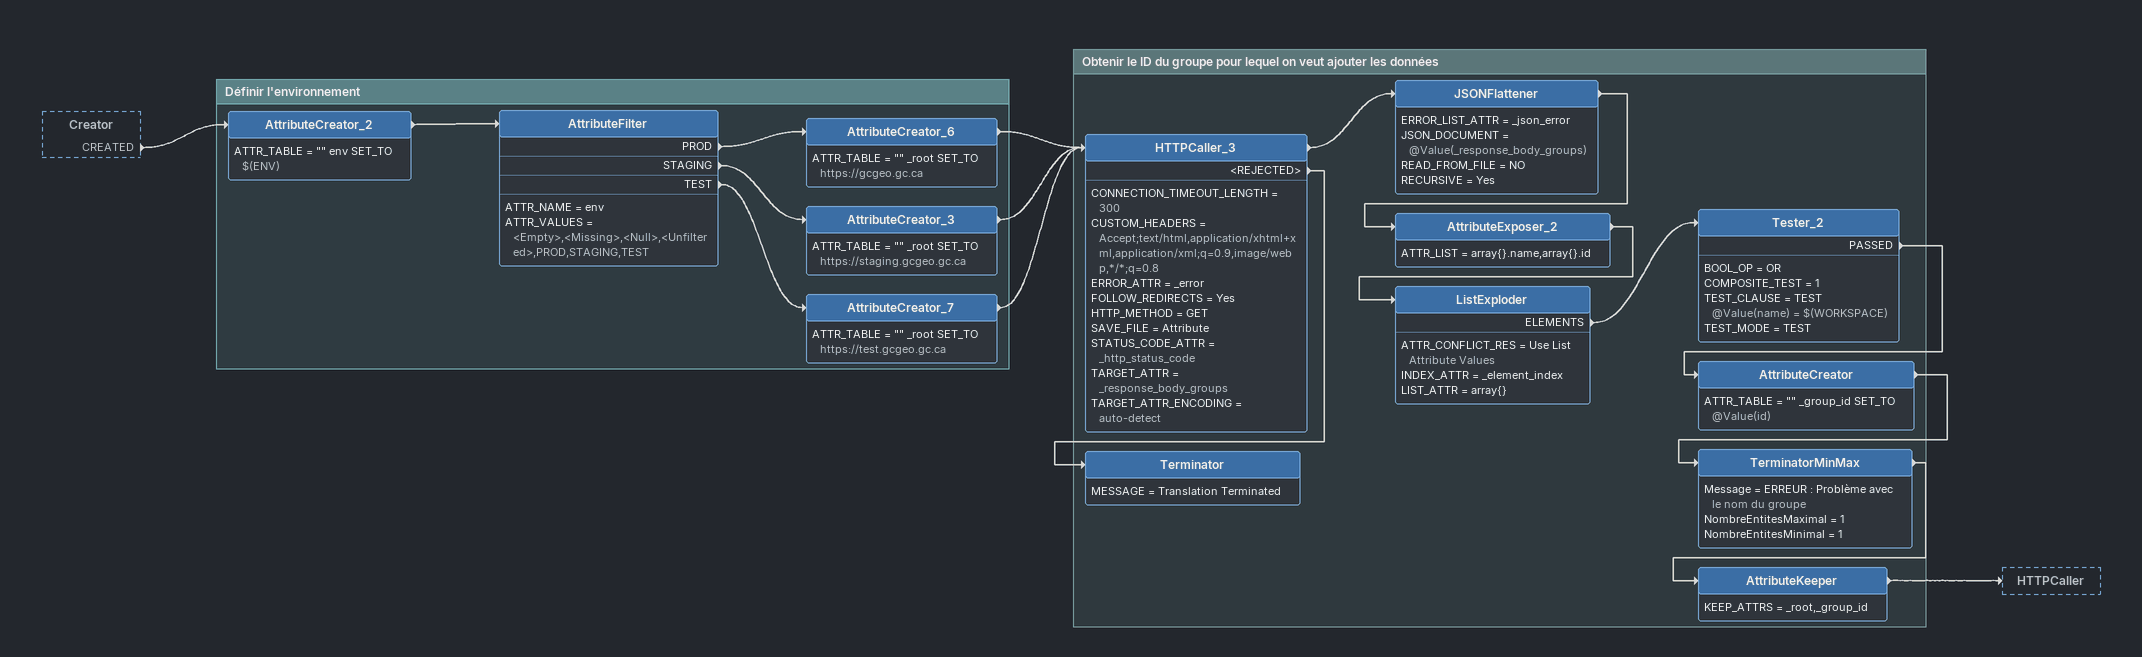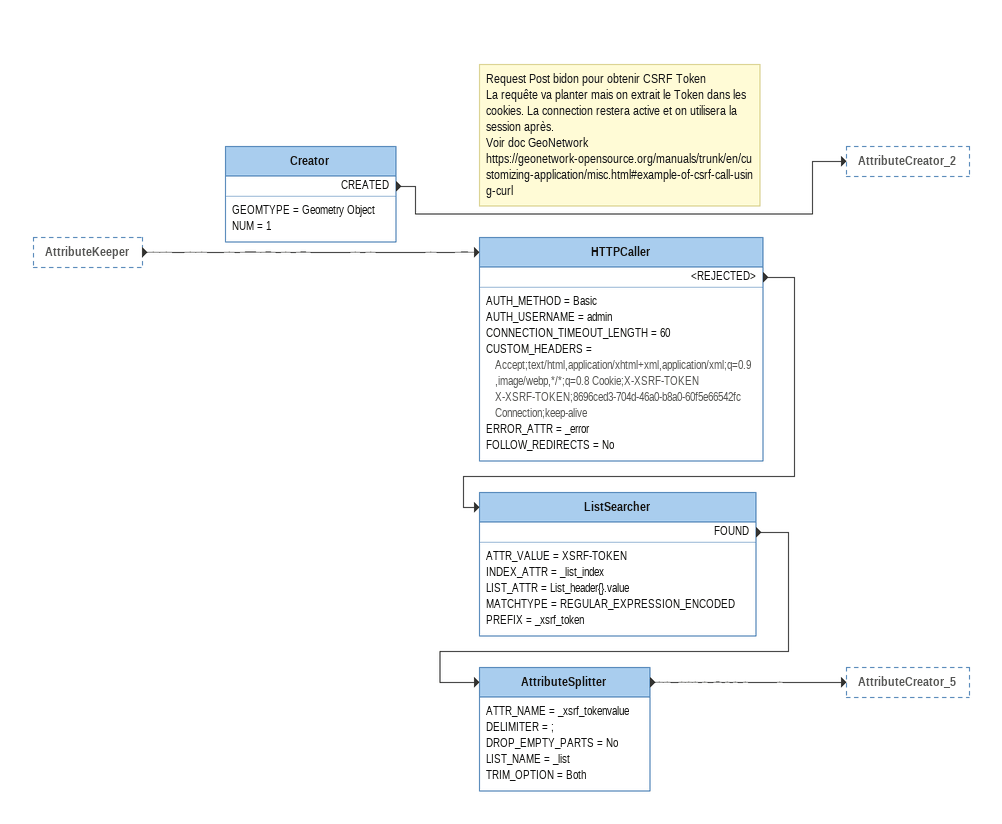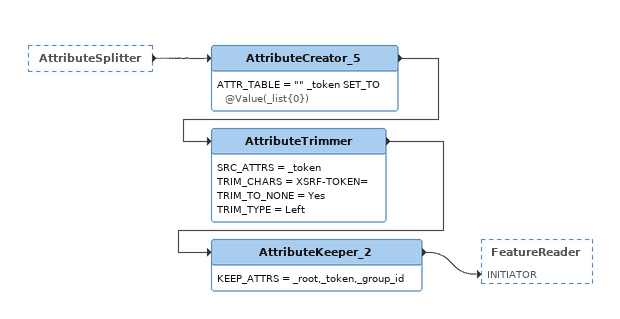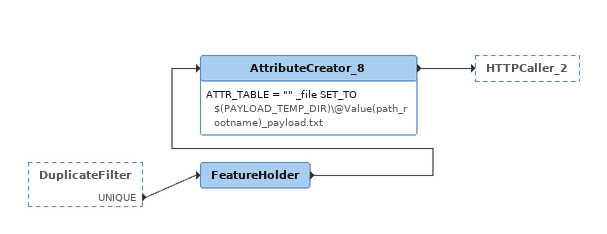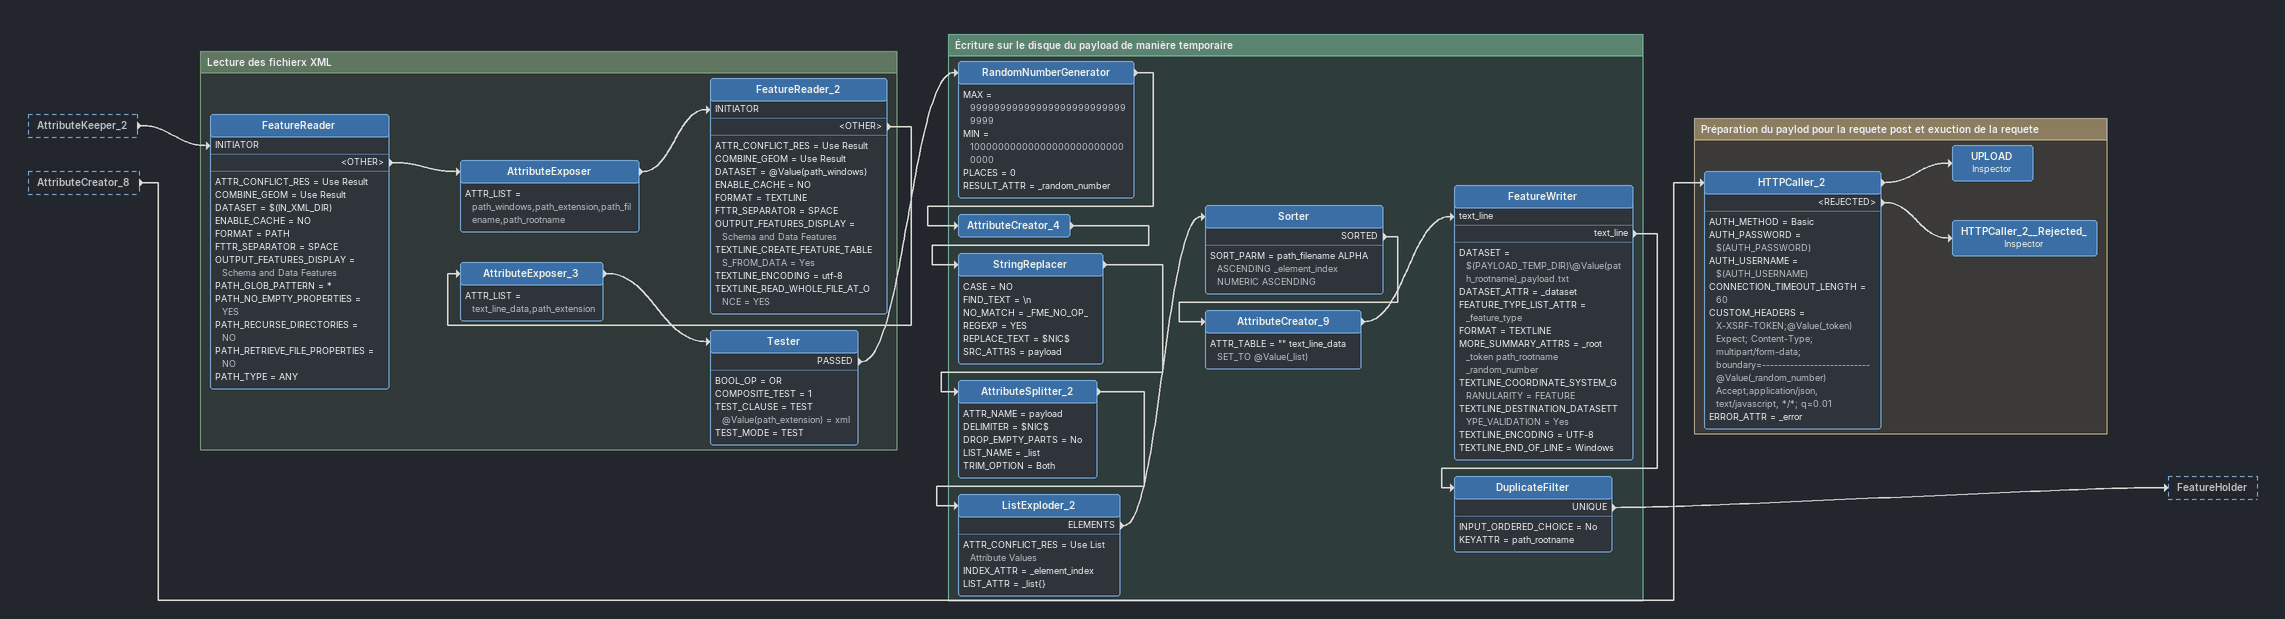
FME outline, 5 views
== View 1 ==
Creator [outside]
    CREATED -> AttributeCreator_2

Bookmark: Définir l'environnement
AttributeCreator_2
    ATTR_TABLE = "" env SET_TO $(ENV)
    -> AttributeFilter
AttributeFilter
    ATTR_NAME = env
    ATTR_VALUES = <Empty>,<Missing>,<Null>,<Unfiltered>,PROD,STAGING,TEST
    PROD -> AttributeCreator_6
    STAGING -> AttributeCreator_3
    TEST -> AttributeCreator_7
AttributeCreator_6
    ATTR_TABLE = "" _root SET_TO https://gcgeo.gc.ca
    -> HTTPCaller_3
AttributeCreator_3
    ATTR_TABLE = "" _root SET_TO https://staging.gcgeo.gc.ca
    -> HTTPCaller_3
AttributeCreator_7
    ATTR_TABLE = "" _root SET_TO https://test.gcgeo.gc.ca
    -> HTTPCaller_3

Bookmark: Obtenir le ID du groupe pour lequel on veut ajouter les données
HTTPCaller_3
    CONNECTION_TIMEOUT_LENGTH = 300
    CUSTOM_HEADERS = Accept;text/html,application/xhtml+xml,application/xml;q=0.9,image/webp,*/*;q=0.8
    ERROR_ATTR = _error
    FOLLOW_REDIRECTS = Yes
    HTTP_METHOD = GET
    SAVE_FILE = Attribute
    STATUS_CODE_ATTR = _http_status_code
    TARGET_ATTR = _response_body_groups
    TARGET_ATTR_ENCODING = auto-detect
    -> JSONFlattener
    <REJECTED> -> Terminator
JSONFlattener
    ERROR_LIST_ATTR = _json_error
    JSON_DOCUMENT = @Value(_response_body_groups)
    READ_FROM_FILE = NO
    RECURSIVE = Yes
    -> AttributeExposer_2
AttributeExposer_2
    ATTR_LIST = array{}.name,array{}.id
    -> ListExploder
ListExploder
    ATTR_CONFLICT_RES = Use List Attribute Values
    INDEX_ATTR = _element_index
    LIST_ATTR = array{}
    ELEMENTS -> Tester_2
Tester_2
    BOOL_OP = OR
    COMPOSITE_TEST = 1
    TEST_CLAUSE = TEST @Value(name) = $(WORKSPACE)
    TEST_MODE = TEST
    PASSED -> AttributeCreator
AttributeCreator
    ATTR_TABLE = "" _group_id SET_TO @Value(id)
    -> TerminatorMinMax
TerminatorMinMax
    Message = ERREUR : Problème avec le nom du groupe
    NombreEntitesMaximal = 1
    NombreEntitesMinimal = 1
    -> AttributeKeeper
AttributeKeeper
    KEEP_ATTRS = _root,_group_id
    -> HTTPCaller
Terminator
    MESSAGE = Translation Terminated

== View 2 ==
AttributeKeeper [outside]
    -> HTTPCaller
Creator
    GEOMTYPE = Geometry Object
    NUM = 1
    CREATED -> AttributeCreator_2
Note: Request Post bidon pour obtenir CSRF Token / La requête va planter mais on extrait le Token dans les cookies. La connection restera active et on utilisera la session après. / Voir doc GeoNetwork / https://geonetwork-opensource.org/manuals/trunk/en/customizing-application/misc.html#example-of-csrf-call-using-curl
HTTPCaller
    AUTH_METHOD = Basic
    AUTH_USERNAME = admin
    CONNECTION_TIMEOUT_LENGTH = 60
    CUSTOM_HEADERS = Accept;text/html,application/xhtml+xml,application/xml;q=0.9,image/webp,*/*;q=0.8 Cookie;X-XSRF-TOKEN X-XSRF-TOKEN;8696ced3-704d-46a0-b8a0-60f5e66542fc Connection;keep-alive
    ERROR_ATTR = _error
    FOLLOW_REDIRECTS = No
    <REJECTED> -> ListSearcher
ListSearcher
    ATTR_VALUE = XSRF-TOKEN
    INDEX_ATTR = _list_index
    LIST_ATTR = List_header{}.value
    MATCHTYPE = REGULAR_EXPRESSION_ENCODED
    PREFIX = _xsrf_token
    FOUND -> AttributeSplitter
AttributeSplitter
    ATTR_NAME = _xsrf_tokenvalue
    DELIMITER = ;
    DROP_EMPTY_PARTS = No
    LIST_NAME = _list
    TRIM_OPTION = Both
    -> AttributeCreator_5

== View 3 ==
AttributeSplitter [outside]
    -> AttributeCreator_5
AttributeCreator_5
    ATTR_TABLE = "" _token SET_TO @Value(_list{0})
    -> AttributeTrimmer
AttributeTrimmer
    SRC_ATTRS = _token
    TRIM_CHARS = XSRF-TOKEN=
    TRIM_TO_NONE = Yes
    TRIM_TYPE = Left
    -> AttributeKeeper_2
AttributeKeeper_2
    KEEP_ATTRS = _root,_token,_group_id
    -> FeatureReader [INITIATOR]

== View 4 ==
DuplicateFilter [outside]
    UNIQUE -> FeatureHolder
FeatureHolder
    -> AttributeCreator_8
AttributeCreator_8
    ATTR_TABLE = "" _file SET_TO $(PAYLOAD_TEMP_DIR)\@Value(path_rootname)_payload.txt
    -> HTTPCaller_2

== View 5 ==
AttributeKeeper_2 [outside]
    -> FeatureReader [INITIATOR]
AttributeCreator_8 [outside]
    -> HTTPCaller_2

Bookmark: Lecture des fichierx XML
FeatureReader
    ATTR_CONFLICT_RES = Use Result
    COMBINE_GEOM = Use Result
    DATASET = $(IN_XML_DIR)
    ENABLE_CACHE = NO
    FORMAT = PATH
    FTTR_SEPARATOR = SPACE
    OUTPUT_FEATURES_DISPLAY = Schema and Data Features
    PATH_GLOB_PATTERN = *
    PATH_NO_EMPTY_PROPERTIES = YES
    PATH_RECURSE_DIRECTORIES = NO
    PATH_RETRIEVE_FILE_PROPERTIES = NO
    PATH_TYPE = ANY
    <OTHER> -> AttributeExposer
AttributeExposer
    ATTR_LIST = path_windows,path_extension,path_filename,path_rootname
    -> FeatureReader_2 [INITIATOR]
FeatureReader_2
    ATTR_CONFLICT_RES = Use Result
    COMBINE_GEOM = Use Result
    DATASET = @Value(path_windows)
    ENABLE_CACHE = NO
    FORMAT = TEXTLINE
    FTTR_SEPARATOR = SPACE
    OUTPUT_FEATURES_DISPLAY = Schema and Data Features
    TEXTLINE_CREATE_FEATURE_TABLES_FROM_DATA = Yes
    TEXTLINE_ENCODING = utf-8
    TEXTLINE_READ_WHOLE_FILE_AT_ONCE = YES
    <OTHER> -> AttributeExposer_3
AttributeExposer_3
    ATTR_LIST = text_line_data,path_extension
    -> Tester
Tester
    BOOL_OP = OR
    COMPOSITE_TEST = 1
    TEST_CLAUSE = TEST @Value(path_extension) = xml
    TEST_MODE = TEST
    PASSED -> RandomNumberGenerator

Bookmark: Écriture sur le disque du payload de manière temporaire
RandomNumberGenerator
    MAX = 999999999999999999999999999999
    MIN = 100000000000000000000000000000
    PLACES = 0
    RESULT_ATTR = _random_number
    -> AttributeCreator_4
AttributeCreator_4
    -> StringReplacer
StringReplacer
    CASE = NO
    FIND_TEXT = \n
    NO_MATCH = _FME_NO_OP_
    REGEXP = YES
    REPLACE_TEXT = $NIC$
    SRC_ATTRS = payload
    -> AttributeSplitter_2
AttributeSplitter_2
    ATTR_NAME = payload
    DELIMITER = $NIC$
    DROP_EMPTY_PARTS = No
    LIST_NAME = _list
    TRIM_OPTION = Both
    -> ListExploder_2
ListExploder_2
    ATTR_CONFLICT_RES = Use List Attribute Values
    INDEX_ATTR = _element_index
    LIST_ATTR = _list{}
    ELEMENTS -> Sorter
Sorter
    SORT_PARM = path_filename ALPHA ASCENDING _element_index NUMERIC ASCENDING
    SORTED -> AttributeCreator_9
AttributeCreator_9
    ATTR_TABLE = "" text_line_data SET_TO @Value(_list)
    -> FeatureWriter [text_line]
FeatureWriter
    DATASET = $(PAYLOAD_TEMP_DIR)\@Value(path_rootname)_payload.txt
    DATASET_ATTR = _dataset
    FEATURE_TYPE_LIST_ATTR = _feature_type
    FORMAT = TEXTLINE
    MORE_SUMMARY_ATTRS = _root _token path_rootname _random_number
    TEXTLINE_COORDINATE_SYSTEM_GRANULARITY = FEATURE
    TEXTLINE_DESTINATION_DATASETTYPE_VALIDATION = Yes
    TEXTLINE_ENCODING = UTF-8
    TEXTLINE_END_OF_LINE = Windows
    text_line -> DuplicateFilter
DuplicateFilter
    INPUT_ORDERED_CHOICE = No
    KEYATTR = path_rootname
    UNIQUE -> FeatureHolder

Bookmark: Préparation du paylod pour la requete post et exuction de la requete
HTTPCaller_2
    AUTH_METHOD = Basic
    AUTH_PASSWORD = $(AUTH_PASSWORD)
    AUTH_USERNAME = $(AUTH_USERNAME)
    CONNECTION_TIMEOUT_LENGTH = 60
    CUSTOM_HEADERS = X-XSRF-TOKEN;@Value(_token) Expect; Content-Type; multipart/form-data; boundary=---------------------------@Value(_random_number) Accept;application/json, text/javascript, */*; q=0.01
    ERROR_ATTR = _error
    -> UPLOAD
    <REJECTED> -> HTTPCaller_2__Rejected_
UPLOAD: Inspector
HTTPCaller_2__Rejected_: Inspector
